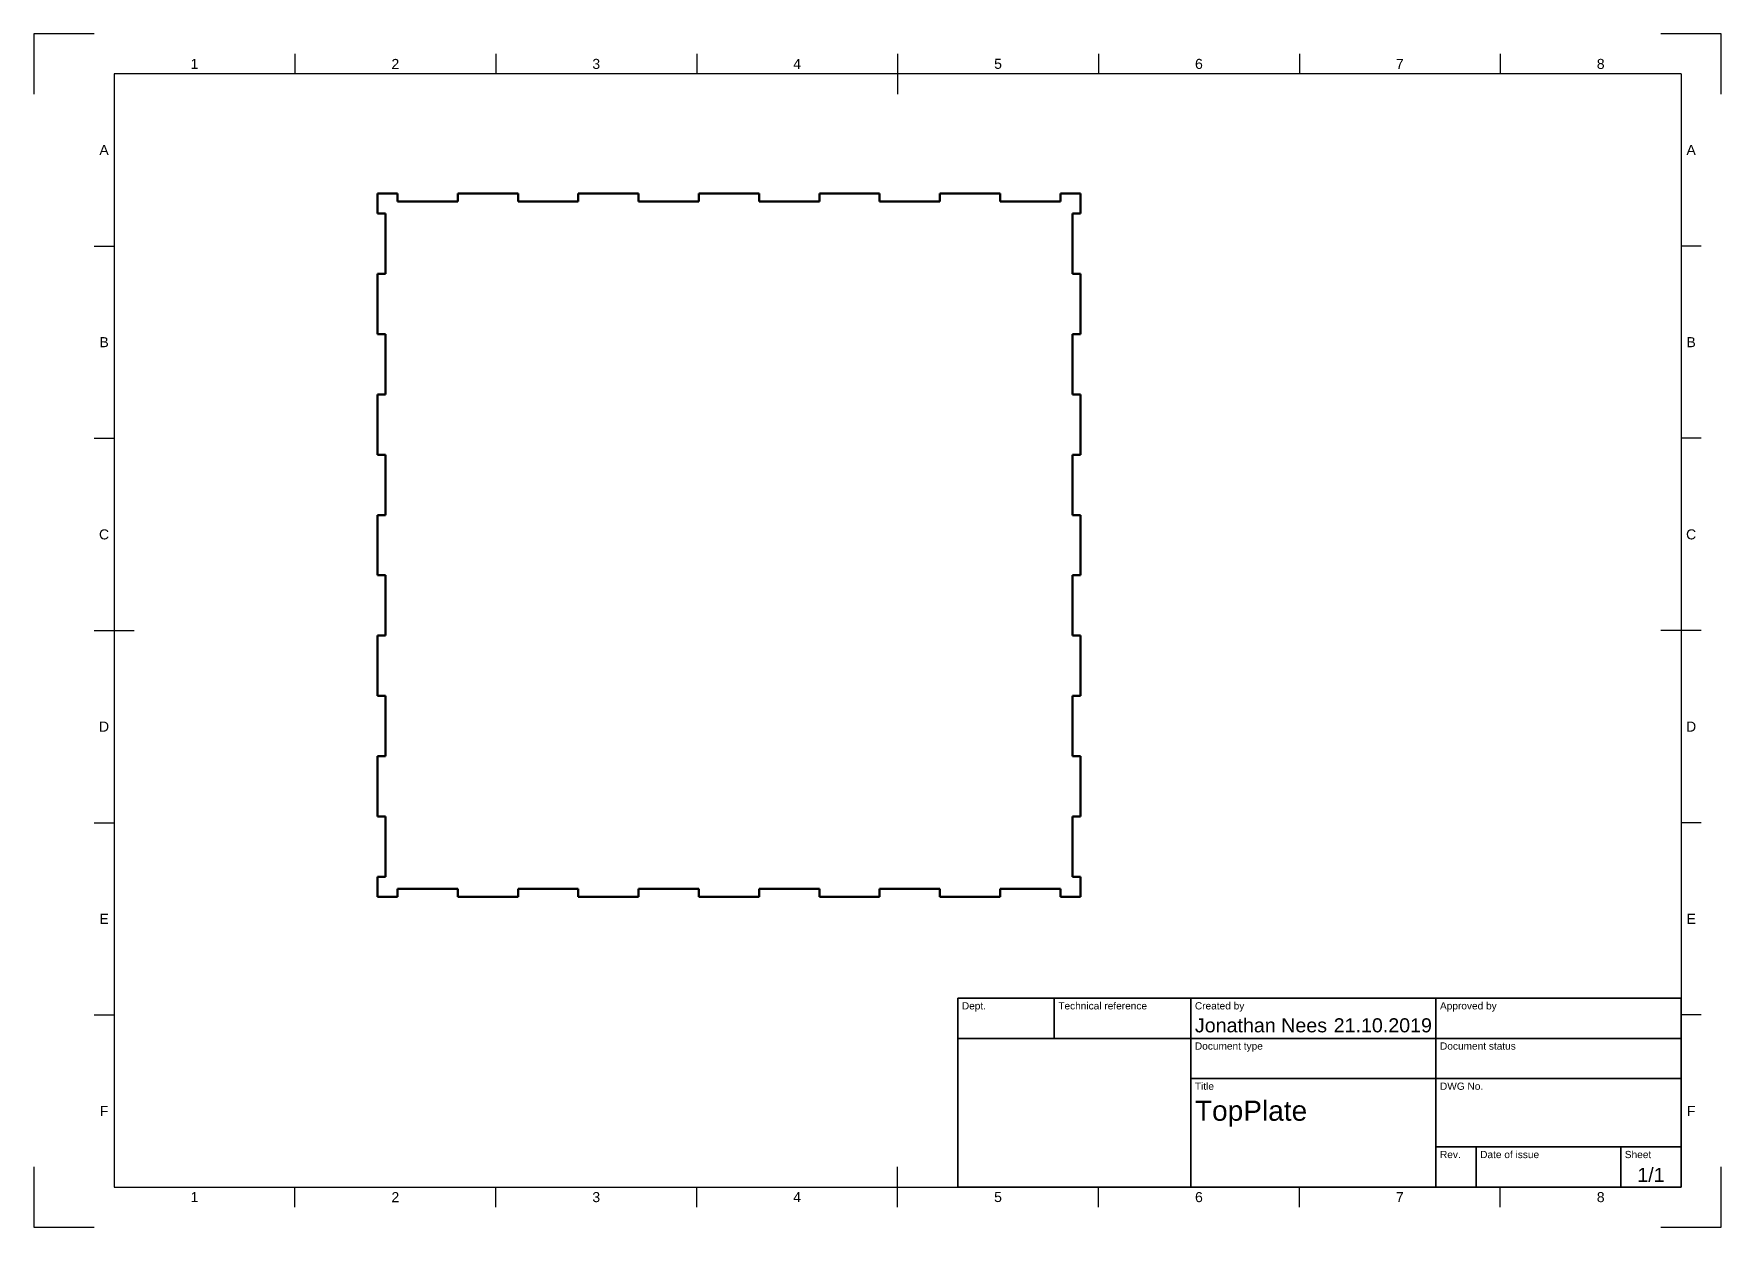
# Model space of a CAD drawing. Header units: millimetres. Extents: x 0 to 420, y 0 to 297.
import ezdxf
from ezdxf.enums import TextEntityAlignment as Align

# ---------------------------------------------------------------- set-up
doc = ezdxf.new("R2010")
doc.units = ezdxf.units.MM
doc.header["$LTSCALE"] = 0.75
for name, color, linetype, lineweight in [('Border', 7, 'Continuous', 25), ('TitleBlock', 7, 'Continuous', 35), ('Visible', 7, 'Continuous', 50)]:
    doc.layers.add(name, color=color, linetype=linetype, lineweight=lineweight)
doc.styles.add('FusionTitle', font='')
doc.styles.get('FusionTitle').set_extended_font_data('Arial Unicode MS')

# ---------------------------------------------------------------- blocks, each defined once
blk = doc.blocks.new('ISO_A3_SHEET')
at = {"layer": 'Border'}
for p, q in [((15, 297), (0, 297)), ((0, 297), (0, 282)), ((420, 297), (405, 297)), ((420, 282), (420, 297)), ((65, 292), (65, 287)), ((115, 292), (115, 287)), ((165, 292), (165, 287)), ((215, 292), (215, 282)), ((265, 292), (265, 287)), ((315, 292), (315, 287)), ((365, 292), (365, 287)), ((410, 287), (20, 287)), ((20, 287), (20, 10)), ((410, 287), (410, 10)), ((15, 244.16666), (20, 244.16666)), ((415, 244.16666), (410, 244.16666)), ((15, 196.33333), (20, 196.33333)), ((415, 196.33333), (410, 196.33333)), ((15, 148.5), (25, 148.5)), ((415, 148.5), (405, 148.5)), ((15, 100.66667), (20, 100.66667)), ((415, 100.66667), (410, 100.66667)), ((15, 52.83334), (20, 52.83334)), ((415, 52.83334), (410, 52.83334)), ((0, 15), (0, 0)), ((215, 5), (215, 15)), ((420, 0), (420, 15)), ((20, 10), (410, 10)), ((65, 5), (65, 10)), ((115, 5), (115, 10)), ((165, 5), (165, 10)), ((265, 5), (265, 10)), ((315, 5), (315, 10)), ((365, 5), (365, 10)), ((0, 0), (15, 0)), ((405, 0), (420, 0))]:
    blk.add_line(p, q, dxfattribs=at)
at = {"layer": 'Border', "style": 'FusionTitle'}
for s, p in [('1', (40, 289.5)), ('2', (90, 289.5)), ('3', (140, 289.5)), ('4', (190, 289.5)), ('5', (240, 289.5)), ('6', (290, 289.5)), ('7', (340, 289.5)), ('8', (390, 289.5)), ('A', (17.5, 268.08333)), ('A', (412.5, 268.08333)), ('B', (17.5, 220.25)), ('B', (412.5, 220.25)), ('C', (17.5, 172.41667)), ('C', (412.5, 172.41667)), ('D', (17.5, 124.58334)), ('D', (412.5, 124.58334)), ('E', (17.5, 76.75001)), ('E', (412.5, 76.75001)), ('F', (17.5, 28.91668)), ('F', (412.5, 28.91668)), ('1', (40, 7.5)), ('2', (90, 7.5)), ('3', (140, 7.5)), ('4', (190, 7.5)), ('5', (240, 7.5)), ('6', (290, 7.5)), ('7', (340, 7.5)), ('8', (390, 7.5))]:
    blk.add_text(s, height=2.5, dxfattribs=at).set_placement(p, align=Align.MIDDLE)
blk = doc.blocks.new('ISO_TITLEBLOCK')
at = {"layer": 'TitleBlock'}
for p, q in [((0, 47), (-180, 47)), ((-180, 47), (-180, 0)), ((-156, 37), (-156, 47)), ((-122, 0), (-122, 47)), ((-61, 0), (-61, 47)), ((0, 0), (0, 47)), ((-180, 37), (0, 37)), ((-122, 27), (0, 27)), ((-61, 10), (0, 10)), ((-51, 0), (-51, 10)), ((-15, 0), (-15, 10)), ((-180, 0), (0, 0))]:
    blk.add_line(p, q, dxfattribs=at)
at = {"layer": 'TitleBlock', "style": 'FusionTitle'}
for s, p in [('Dept.', (-179, 46)), ('Technical reference', (-155, 46)), ('Created by', (-121, 46)), ('Approved by', (-60, 46)), ('Document type', (-121, 36)), ('Document status', (-60, 36)), ('Title', (-121, 26)), ('DWG No.', (-60, 26)), ('Rev.', (-60, 9)), ('Date of issue', (-50, 9)), ('Sheet', (-14, 9))]:
    blk.add_text(s, height=1.8, dxfattribs=at).set_placement(p, align=Align.TOP_LEFT)
for tag, p, height in [('DEPT', (-179, 38.5), 3.5), ('TECHNICAL_REFERENCE', (-155, 38.5), 3.5), ('CREATED_BY', (-121, 38.5), 3.5), ('APPROVED_BY', (-60, 38.5), 3.5), ('DOCUMENT_TYPE', (-121, 28.5), 3.5), ('DOCUMENT_STATUS', (-60, 28.5), 3.5), ('TITLE_1', (-121, 16.5), 5), ('TITLE_2', (-121, 9), 5), ('TITLE_3', (-121, 1.5), 5), ('DATE_OF_ISSUE', (-50, 1.5), 3.5)]:
    blk.add_attdef(tag, p, '', height=height, dxfattribs=at)
for tag, p in [('CREATED_DATE', (-62, 38.5)), ('APPROVED_DATE', (-1, 38.5))]:
    blk.add_attdef(tag, text='', height=3.5, dxfattribs=at).set_placement(p, align=Align.RIGHT)
for tag, height, p in [('DRAWING_NUMBER', 5, (-30.5, 16.6)), ('REV', 3.5, (-56, 3.1)), ('SHEET', 3.5, (-7.5, 3.1))]:
    blk.add_attdef(tag, text='', height=height, dxfattribs=at).set_placement(p, align=Align.MIDDLE)

msp = doc.modelspace()

# ---------------------------------------------------------------- linework, layer by layer
at = {"layer": 'Visible'}
for p, q in [((90.531239, 257.229092, 1), (85.531239, 257.229092, 1)), ((85.531239, 257.229092, 1), (85.531239, 252.229092, 1)), ((90.531239, 255.229092, 1), (90.531239, 257.229092, 1)), ((120.531239, 257.229092, 1), (105.531239, 257.229092, 1)), ((105.531239, 257.229092, 1), (105.531239, 255.229092, 1)), ((120.531239, 255.229092, 1), (120.531239, 257.229092, 1)), ((150.531239, 257.229092, 1), (135.531239, 257.229092, 1)), ((135.531239, 257.229092, 1), (135.531239, 255.229092, 1)), ((150.531239, 255.229092, 1), (150.531239, 257.229092, 1)), ((180.531239, 257.229092, 1), (165.531239, 257.229092, 1)), ((165.531239, 257.229092, 1), (165.531239, 255.229092, 1)), ((180.531239, 255.229092, 1), (180.531239, 257.229092, 1)), ((210.531239, 257.229092, 1), (195.531239, 257.229092, 1)), ((195.531239, 257.229092, 1), (195.531239, 255.229092, 1)), ((210.531239, 255.229092, 1), (210.531239, 257.229092, 1)), ((240.531239, 257.229092, 1), (225.531239, 257.229092, 1)), ((225.531239, 257.229092, 1), (225.531239, 255.229092, 1)), ((240.531239, 255.229092, 1), (240.531239, 257.229092, 1)), ((255.531239, 257.229092, 1), (255.531239, 255.229092, 1)), ((260.531239, 257.229092, 1), (255.531239, 257.229092, 1)), ((260.531239, 252.229092, 1), (260.531239, 257.229092, 1)), ((85.531239, 252.229092, 1), (87.531239, 252.229092, 1)), ((87.531239, 252.229092, 1), (87.531239, 237.229092, 1)), ((105.531239, 255.229092, 1), (90.531239, 255.229092, 1)), ((135.531239, 255.229092, 1), (120.531239, 255.229092, 1)), ((165.531239, 255.229092, 1), (150.531239, 255.229092, 1)), ((195.531239, 255.229092, 1), (180.531239, 255.229092, 1)), ((225.531239, 255.229092, 1), (210.531239, 255.229092, 1)), ((255.531239, 255.229092, 1), (240.531239, 255.229092, 1)), ((258.531239, 237.229092, 1), (258.531239, 252.229092, 1)), ((258.531239, 252.229092, 1), (260.531239, 252.229092, 1)), ((87.531239, 237.229092, 1), (85.531239, 237.229092, 1)), ((85.531239, 237.229092, 1), (85.531239, 222.229092, 1)), ((260.531239, 237.229092, 1), (258.531239, 237.229092, 1)), ((260.531239, 222.229092, 1), (260.531239, 237.229092, 1)), ((85.531239, 222.229092, 1), (87.531239, 222.229092, 1)), ((87.531239, 222.229092, 1), (87.531239, 207.229092, 1)), ((258.531239, 207.229092, 1), (258.531239, 222.229092, 1)), ((258.531239, 222.229092, 1), (260.531239, 222.229092, 1)), ((87.531239, 207.229092, 1), (85.531239, 207.229092, 1)), ((85.531239, 207.229092, 1), (85.531239, 192.229092, 1)), ((260.531239, 207.229092, 1), (258.531239, 207.229092, 1)), ((260.531239, 192.229092, 1), (260.531239, 207.229092, 1)), ((85.531239, 192.229092, 1), (87.531239, 192.229092, 1)), ((87.531239, 192.229092, 1), (87.531239, 177.229092, 1)), ((258.531239, 177.229092, 1), (258.531239, 192.229092, 1)), ((258.531239, 192.229092, 1), (260.531239, 192.229092, 1)), ((87.531239, 177.229092, 1), (85.531239, 177.229092, 1)), ((85.531239, 177.229092, 1), (85.531239, 162.229092, 1)), ((260.531239, 177.229092, 1), (258.531239, 177.229092, 1)), ((260.531239, 162.229092, 1), (260.531239, 177.229092, 1)), ((85.531239, 162.229092, 1), (87.531239, 162.229092, 1)), ((87.531239, 162.229092, 1), (87.531239, 147.229092, 1)), ((258.531239, 147.229092, 1), (258.531239, 162.229092, 1)), ((258.531239, 162.229092, 1), (260.531239, 162.229092, 1)), ((87.531239, 147.229092, 1), (85.531239, 147.229092, 1)), ((85.531239, 147.229092, 1), (85.531239, 132.229092, 1)), ((260.531239, 147.229092, 1), (258.531239, 147.229092, 1)), ((260.531239, 132.229092, 1), (260.531239, 147.229092, 1)), ((85.531239, 132.229092, 1), (87.531239, 132.229092, 1)), ((87.531239, 132.229092, 1), (87.531239, 117.229092, 1)), ((258.531239, 117.229092, 1), (258.531239, 132.229092, 1)), ((258.531239, 132.229092, 1), (260.531239, 132.229092, 1)), ((87.531239, 117.229092, 1), (85.531239, 117.229092, 1)), ((85.531239, 117.229092, 1), (85.531239, 102.229092, 1)), ((260.531239, 117.229092, 1), (258.531239, 117.229092, 1)), ((260.531239, 102.229092, 1), (260.531239, 117.229092, 1)), ((85.531239, 102.229092, 1), (87.531239, 102.229092, 1)), ((87.531239, 102.229092, 1), (87.531239, 87.229092, 1)), ((258.531239, 87.229092, 1), (258.531239, 102.229092, 1)), ((258.531239, 102.229092, 1), (260.531239, 102.229092, 1)), ((87.531239, 87.229092, 1), (85.531239, 87.229092, 1)), ((85.531239, 87.229092, 1), (85.531239, 82.229092, 1)), ((90.531239, 82.229092, 1), (90.531239, 84.229092, 1)), ((90.531239, 84.229092, 1), (105.531239, 84.229092, 1)), ((105.531239, 84.229092, 1), (105.531239, 82.229092, 1)), ((120.531239, 82.229092, 1), (120.531239, 84.229092, 1)), ((120.531239, 84.229092, 1), (135.531239, 84.229092, 1)), ((135.531239, 84.229092, 1), (135.531239, 82.229092, 1)), ((150.531239, 82.229092, 1), (150.531239, 84.229092, 1)), ((150.531239, 84.229092, 1), (165.531239, 84.229092, 1)), ((165.531239, 84.229092, 1), (165.531239, 82.229092, 1)), ((180.531239, 82.229092, 1), (180.531239, 84.229092, 1)), ((180.531239, 84.229092, 1), (195.531239, 84.229092, 1)), ((195.531239, 84.229092, 1), (195.531239, 82.229092, 1)), ((210.531239, 82.229092, 1), (210.531239, 84.229092, 1)), ((210.531239, 84.229092, 1), (225.531239, 84.229092, 1)), ((225.531239, 84.229092, 1), (225.531239, 82.229092, 1)), ((240.531239, 82.229092, 1), (240.531239, 84.229092, 1)), ((240.531239, 84.229092, 1), (255.531239, 84.229092, 1)), ((255.531239, 84.229092, 1), (255.531239, 82.229092, 1)), ((260.531239, 87.229092, 1), (258.531239, 87.229092, 1)), ((260.531239, 82.229092, 1), (260.531239, 87.229092, 1)), ((85.531239, 82.229092, 1), (90.531239, 82.229092, 1)), ((105.531239, 82.229092, 1), (120.531239, 82.229092, 1)), ((135.531239, 82.229092, 1), (150.531239, 82.229092, 1)), ((165.531239, 82.229092, 1), (180.531239, 82.229092, 1)), ((195.531239, 82.229092, 1), (210.531239, 82.229092, 1)), ((225.531239, 82.229092, 1), (240.531239, 82.229092, 1)), ((255.531239, 82.229092, 1), (260.531239, 82.229092, 1))]:
    msp.add_line(p, q, dxfattribs=at)

# ---------------------------------------------------------------- block references
at = {"layer": 'Border'}
msp.add_blockref('ISO_A3_SHEET', (0, 0), dxfattribs=at)
at = {"layer": 'TitleBlock'}
msp.add_blockref('ISO_TITLEBLOCK', (410, 10), dxfattribs=at).add_auto_attribs({'CREATED_DATE': '21.10.2019', 'SHEET': '1/1', 'TITLE_1': 'TopPlate', 'CREATED_BY': 'Jonathan Nees'})

doc.saveas('drawing.dxf')
